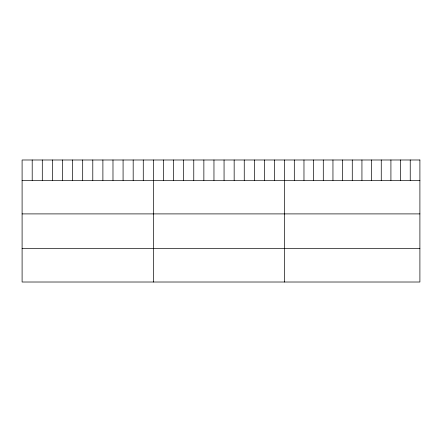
<?xml version="1.0" encoding="UTF-8"?>
<svg xmlns="http://www.w3.org/2000/svg" width="442" height="442" viewBox="0 0 442 442"><rect width="100%" height="100%" fill="white"/><g stroke="black" fill="none" stroke-linecap="round" stroke-linejoin="round"><path stroke-width="0.66" d="M22.1 180.353L419.9 180.353M22.1 213.9L419.9 213.9M22.1 248.465L419.9 248.465M410.237 159.987L410.237 180.353M400.579 159.987L400.579 180.353M390.916 159.987L390.916 180.353M381.258 159.987L381.258 180.353M371.595 159.987L371.595 180.353M361.937 159.987L361.937 180.353M352.274 159.987L352.274 180.353M342.611 159.987L342.611 180.353M332.953 159.987L332.953 180.353M323.29 159.987L323.29 180.353M313.632 159.987L313.632 180.353M303.969 159.987L303.969 180.353M294.311 159.987L294.311 180.353M284.648 159.987L284.648 282.013M274.548 159.987L274.548 180.353M264.454 159.987L264.454 180.353M254.354 159.987L254.354 180.353M244.255 159.987L244.255 180.353M234.161 159.987L234.161 180.353M224.061 159.987L224.061 180.353M213.961 159.987L213.961 180.353M203.861 159.987L203.861 180.353M193.767 159.987L193.767 180.353M183.668 159.987L183.668 180.353M173.568 159.987L173.568 180.353M163.474 159.987L163.474 180.353M153.374 159.987L153.374 282.013M143.274 159.987L143.274 180.353M133.18 159.987L133.18 180.353M123.08 159.987L123.08 180.353M112.981 159.987L112.981 180.353M102.887 159.987L102.887 180.353M92.787 159.987L92.787 180.353M82.687 159.987L82.687 180.353M72.587 159.987L72.587 180.353M62.493 159.987L62.493 180.353M52.394 159.987L52.394 180.353M42.294 159.987L42.294 180.353M32.2 159.987L32.2 180.353M419.9 159.987L22.1 159.987L22.1 282.013L419.9 282.013L419.9 159.987"/></g></svg>
